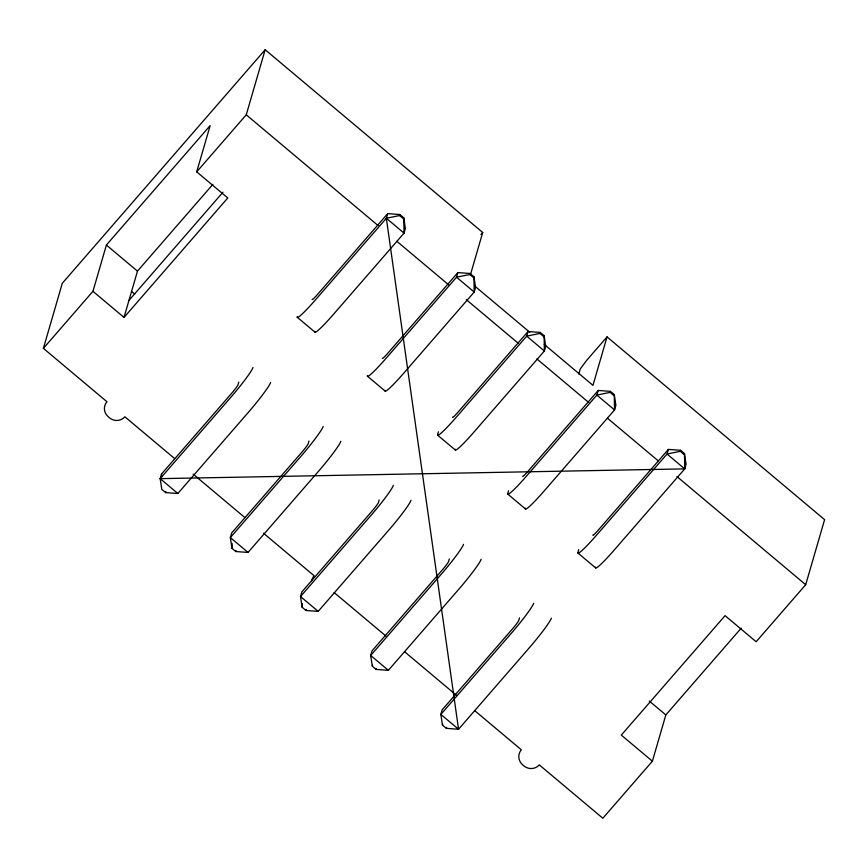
<?xml version="1.0" encoding="UTF-8"?>
<svg xmlns="http://www.w3.org/2000/svg" width="868" height="868" viewBox="0 0 868 868"><rect width="100%" height="100%" fill="white"/><g stroke="black" fill="none" stroke-linecap="round" stroke-linejoin="round"><path stroke-width="1.3" d="M174.533 458.499L124.894 416.803A10.861 10.622 16.2 0 1 111.158 418.984A21.233 20.767 16.2 0 1 108.24 416.738A10.861 10.622 16.2 0 1 106.938 401.721L43.4 348.35L62.301 283.283L265.163 49.747L482.716 232.483L470.499 274.548M92.952 291.312L106.395 245.036L210.154 125.589L196.71 171.853L227.785 197.958L124.026 317.417L92.952 291.312L43.4 348.35M124.026 317.417L137.47 271.142L212.855 184.363M196.71 171.853L246.252 114.815L265.163 49.747M270.664 382.376A32.224 2.756 -50 0 1 248.042 412.701L177.853 493.501L165.647 492.601L161.784 489.357L160.179 478.648L161.524 474.015L231.702 393.226A9.049 0.77 -50 0 0 238.06 384.708L238.808 382.104M165.647 492.601L165.94 491.592M340.831 441.313A32.224 2.756 -50 0 1 318.209 471.639L248.031 552.439L235.825 551.538L231.951 548.294L232.244 547.285M235.825 551.538L236.118 550.529M308.986 441.053L308.227 443.646A9.049 0.77 -50 0 1 301.88 452.163L231.691 532.963L230.346 537.585L231.951 548.294M519.498 617.875L518.749 620.468A9.049 0.77 -50 0 1 512.391 628.985L442.213 709.785L440.868 714.407L442.463 725.116L446.336 728.36L458.543 729.261L386.347 218.269L387.692 213.637L399.898 214.537L403.772 217.792L405.378 228.49L404.032 233.123L333.844 313.912A32.224 2.756 -50 0 1 314.965 331.37M297.279 316.516A32.224 2.756 -50 0 0 316.169 299.069L386.347 218.269L399.606 215.546L399.898 214.537M386.347 218.269L404.032 233.123L403.772 217.792M411.009 500.261A32.224 2.756 -50 0 1 388.387 530.587L318.198 611.376L305.992 610.486L302.129 607.231L302.314 603.618M305.992 610.486L306.285 609.466M379.153 499.99L378.405 502.583A9.049 0.77 -50 0 1 372.046 511.1L301.869 591.9L300.523 596.533L302.129 607.231M385.132 390.318A32.224 2.756 -50 0 0 404.021 372.86L474.199 292.06L475.545 287.427L473.939 276.729L470.076 273.474L457.87 272.585L456.525 277.207L386.336 358.007A32.224 2.756 -50 0 1 367.457 375.464M473.939 276.729L474.199 292.06L456.525 277.207L469.783 274.494L470.076 273.474M438.383 431.808L437.624 434.401A32.224 2.756 -50 0 0 456.514 416.944L526.692 336.144L528.037 331.522L540.243 332.422L544.117 335.666L545.722 346.375L544.377 350.998L474.188 431.797A32.224 2.756 -50 0 1 455.309 449.255M481.176 559.198A32.224 2.756 -50 0 1 458.554 589.524L388.376 670.324L376.159 669.423L372.296 666.179L372.589 665.159M376.159 669.423L376.462 668.414M449.331 558.938L448.572 561.531A9.049 0.77 -50 0 1 442.224 570.048L372.036 650.848L370.69 655.47L372.296 666.179M544.117 335.666L544.377 350.998L526.692 336.144L539.95 333.431L540.243 332.422M508.55 490.745L507.802 493.349A32.224 2.756 -50 0 0 526.681 475.892L596.869 395.092L598.204 390.459L610.421 391.359L614.284 394.614L615.889 405.313L614.544 409.946L544.366 490.735A32.224 2.756 -50 0 1 525.476 508.192M442.463 725.116L442.767 724.107M446.336 728.36L446.629 727.351M578.793 374.054L580.28 368.911L586.638 360.394L607.036 336.903L824.6 519.65L805.699 584.717L756.147 641.756L725.073 615.651L621.304 735.109L652.389 761.214L602.837 818.253L539.299 764.882A10.861 10.622 16.2 0 1 525.563 767.062A21.233 20.767 16.2 0 1 522.634 764.816A10.861 10.622 16.2 0 1 521.342 749.8L474.807 710.708M607.036 336.903L592.963 385.349L544.279 344.455M614.284 394.614L614.544 409.946L596.869 395.092L610.128 392.369L610.421 391.359M578.728 549.694L577.969 552.287A32.224 2.756 -50 0 0 596.848 534.829L667.036 454.029L668.382 449.407L680.588 450.297L684.461 453.552L686.056 464.261L684.722 468.883L614.533 549.683A32.224 2.756 -50 0 1 595.654 567.14M684.461 453.552L684.722 468.883L667.036 454.029L680.295 451.317L680.588 450.297M652.389 761.214L665.832 714.939L741.218 628.161M128.963 300.426L222.968 192.208M387.692 213.637L317.514 294.436A9.049 0.77 -50 0 1 312.209 299.341M177.853 493.501L160.179 478.648L230.356 397.848A32.224 2.756 -50 0 0 252.979 367.522M480.948 234.523L482.716 232.483M457.87 272.585L387.681 353.385A9.049 0.77 -50 0 1 382.376 358.278M528.037 331.522L457.848 412.322A9.049 0.77 -50 0 1 452.553 417.226M598.204 390.459L528.026 471.259A9.049 0.77 -50 0 1 522.72 476.163M668.382 449.407L598.193 530.207A9.049 0.77 -50 0 1 592.898 535.111M160.179 478.648L684.722 468.883M399.606 215.546L403.479 218.801M469.783 274.494L473.646 277.738M539.95 333.431L543.824 336.686M610.128 392.369L613.991 395.624M680.295 451.317L684.168 454.561M474.861 286.147L529.773 332.27M246.252 114.815L378.068 225.539M396.752 241.228L448.647 284.812M466.29 299.634L518.196 343.229M536.869 358.918L588.764 402.513M607.448 418.202L658.313 460.919M676.997 476.619L805.699 584.717M297.279 317.276L314.954 332.129M367.446 376.213L385.132 391.067M437.613 435.161L455.299 450.004M507.791 494.098L525.466 508.952M577.958 553.035L595.643 567.889M106.395 245.036L137.47 271.142M649.253 701.019L665.832 714.939M131.545 291.464L134.659 294.078M193.152 474.134L244.852 517.567M263.471 533.202L314.14 575.766A10.861 10.622 16.2 0 0 311.753 580.725M334.169 592.584L385.869 636.016M404.488 651.651L456.188 695.073M248.031 552.439L230.346 537.585L300.534 456.785A32.224 2.756 -50 0 0 323.156 426.459M318.198 611.376L300.523 596.533L370.701 515.733A32.224 2.756 -50 0 0 393.323 485.407M388.376 670.324L370.69 655.47L440.879 574.67A32.224 2.756 -50 0 0 463.501 544.344M232.092 543.379L232.201 545.983M161.524 474.015L161.622 476.619M551.354 618.135A32.224 2.756 -50 0 1 528.731 648.461L458.543 729.261L440.868 714.407L511.046 633.607A32.224 2.756 -50 0 0 533.668 603.293"/></g></svg>
